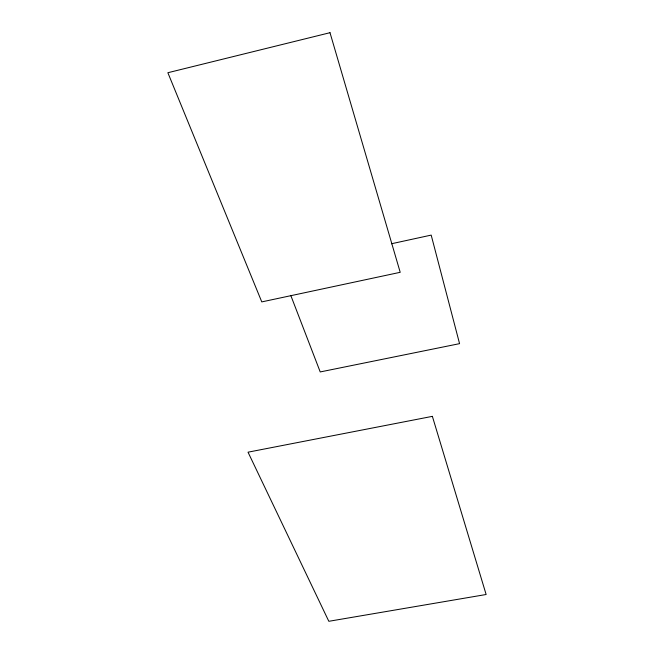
<?xml version="1.0" encoding="UTF-8"?>
<svg xmlns="http://www.w3.org/2000/svg" width="654" height="654" viewBox="0 0 654 654"><rect width="100%" height="100%" fill="white"/><g stroke="black" fill="none" stroke-linecap="round" stroke-linejoin="round"><path stroke-width="0.98" d="M391.46 243.754L431.19 235.105L459.566 343.652L320.223 371.938L290.76 295.379M330 32.7L167.865 72.725L261.78 301.895L400.207 272.309L330 32.7M432.376 416.353L248.029 452.184L328.823 621.3L486.135 594.502L432.376 416.353"/></g></svg>
